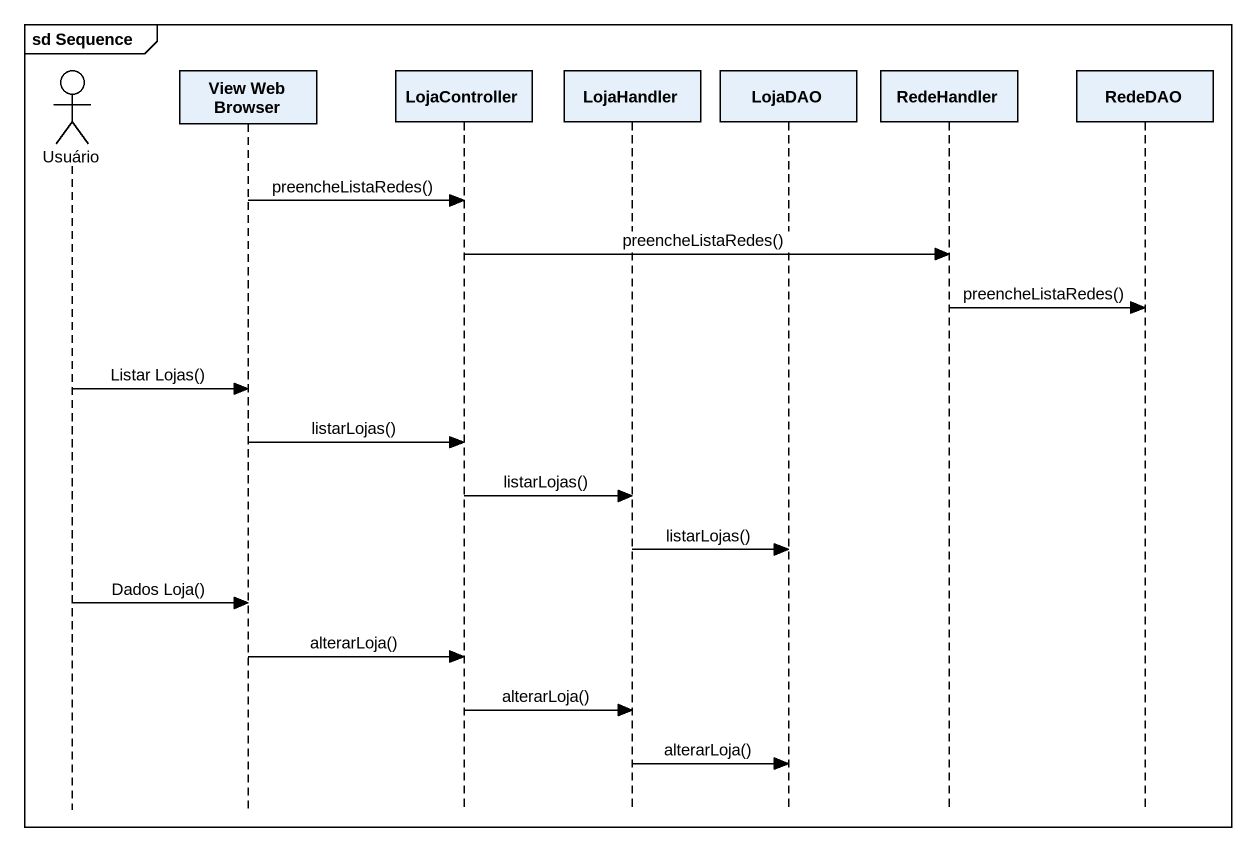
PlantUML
@startuml
mainframe sd Sequence
hide footbox
actor Usuário
participant "View Web Browser" as View_Web_Browser
participant LojaController
participant LojaHandler
participant LojaDAO
participant RedeHandler
participant RedeDAO

View_Web_Browser -> LojaController : preencheListaRedes()
LojaController -> RedeHandler : preencheListaRedes()
RedeHandler -> RedeDAO : preencheListaRedes()
Usuário -> View_Web_Browser : Listar Lojas()
View_Web_Browser -> LojaController : listarLojas()
LojaController -> LojaHandler : listarLojas()
LojaHandler -> LojaDAO : listarLojas()
Usuário -> View_Web_Browser : Dados Loja()
View_Web_Browser -> LojaController : alterarLoja()
LojaController -> LojaHandler : alterarLoja()
LojaHandler -> LojaDAO : alterarLoja()
@enduml
